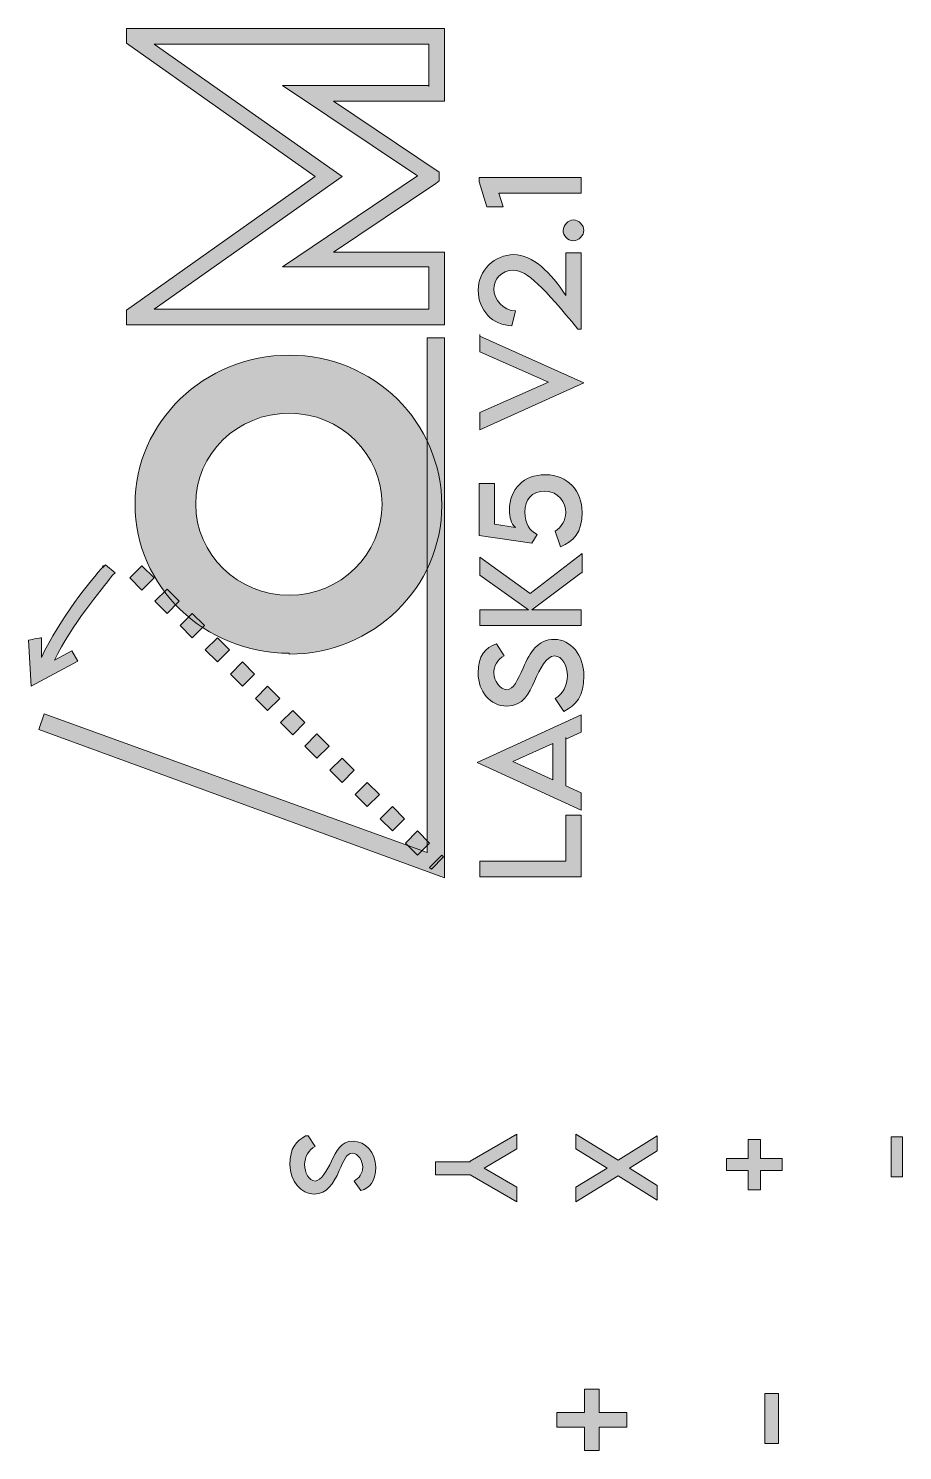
# Model space of a CAD drawing. Extents: x 16 to 211, y 699 to 771.
# Drawn here: x 15.8 to 50.7, y 708.6 to 765.4 of the extents above; entities that cross this region are included whole.
import ezdxf

# ---------------------------------------------------------------- set-up
doc = ezdxf.new("R2010")
doc.units = 0
doc.header["$MEASUREMENT"] = 0
doc.layers.add('Layer 1', color=7, linetype='Continuous', lineweight=0)

# ---------------------------------------------------------------- blocks, each defined once
blk = doc.blocks.new('Block_2')
at = {"layer": 'Layer 1', "true_color": 0x232323, "transparency": 33554687}
h = blk.add_hatch(color=250, dxfattribs=at)
h.dxf.hatch_style = 2
edge = h.paths.add_edge_path()
edge.add_spline(control_points=[(38.046, 708.627), (38.046, 708.627), (38.046, 709.561), (38.046, 709.561), (38.046, 709.561), (36.938, 709.561), (36.938, 709.561), (36.938, 709.561), (36.938, 710.15), (36.938, 710.15), (36.938, 710.15), (38.046, 710.15), (38.046, 710.15), (38.046, 710.15), (38.046, 711.084), (38.046, 711.084), (38.046, 711.084), (38.634, 711.084), (38.634, 711.084), (38.634, 711.084), (38.634, 710.15), (38.634, 710.15), (38.634, 710.15), (39.741, 710.15), (39.741, 710.15), (39.741, 710.15), (39.741, 709.561), (39.741, 709.561), (39.741, 709.561), (38.634, 709.561), (38.634, 709.561), (38.634, 709.561), (38.634, 708.627), (38.634, 708.627), (38.634, 708.627), (38.046, 708.627), (38.046, 708.627)], knot_values=[0, 0, 0, 0, 1, 1, 1, 2, 2, 2, 3, 3, 3, 4, 4, 4, 5, 5, 5, 6, 6, 6, 7, 7, 7, 8, 8, 8, 9, 9, 9, 10, 10, 10, 11, 11, 11, 12, 12, 12, 12], degree=3, periodic=0)
h = blk.add_hatch(color=250, dxfattribs=at)
h.dxf.hatch_style = 2
edge = h.paths.add_edge_path()
edge.add_spline(control_points=[(45.798, 710.911), (45.798, 710.911), (45.798, 708.904), (45.798, 708.904), (45.798, 708.904), (45.244, 708.904), (45.244, 708.904), (45.244, 708.904), (45.244, 710.911), (45.244, 710.911), (45.244, 710.911), (45.798, 710.911), (45.798, 710.911)], knot_values=[0, 0, 0, 0, 1, 1, 1, 2, 2, 2, 3, 3, 3, 4, 4, 4, 4], degree=3, periodic=0)
at = {"layer": 'Layer 1'}
for points, knots in [([(38.046, 708.627), (38.046, 708.627), (38.046, 709.561), (38.046, 709.561), (38.046, 709.561), (36.938, 709.561), (36.938, 709.561), (36.938, 709.561), (36.938, 710.15), (36.938, 710.15), (36.938, 710.15), (38.046, 710.15), (38.046, 710.15), (38.046, 710.15), (38.046, 711.084), (38.046, 711.084), (38.046, 711.084), (38.634, 711.084), (38.634, 711.084), (38.634, 711.084), (38.634, 710.15), (38.634, 710.15), (38.634, 710.15), (39.741, 710.15), (39.741, 710.15), (39.741, 710.15), (39.741, 709.561), (39.741, 709.561), (39.741, 709.561), (38.634, 709.561), (38.634, 709.561), (38.634, 709.561), (38.634, 708.627), (38.634, 708.627), (38.634, 708.627), (38.046, 708.627), (38.046, 708.627)], [0, 0, 0, 0, 1, 1, 1, 2, 2, 2, 3, 3, 3, 4, 4, 4, 5, 5, 5, 6, 6, 6, 7, 7, 7, 8, 8, 8, 9, 9, 9, 10, 10, 10, 11, 11, 11, 12, 12, 12, 12]), ([(45.798, 710.911), (45.798, 710.911), (45.798, 708.904), (45.798, 708.904), (45.798, 708.904), (45.244, 708.904), (45.244, 708.904), (45.244, 708.904), (45.244, 710.911), (45.244, 710.911), (45.244, 710.911), (45.798, 710.911), (45.798, 710.911)], [0, 0, 0, 0, 1, 1, 1, 2, 2, 2, 3, 3, 3, 4, 4, 4, 4])]:
    blk.add_open_spline(points, degree=3, knots=knots, dxfattribs=at)
blk = doc.blocks.new('Block_3')
at = {"layer": 'Layer 1', "true_color": 0x232323, "transparency": 33554687}
h = blk.add_hatch(color=250, dxfattribs=at)
h.dxf.hatch_style = 2
edge = h.paths.add_edge_path()
edge.add_spline(control_points=[(33.477, 720.186), (33.477, 720.186), (35.346, 721.259), (35.346, 721.259), (35.346, 721.259), (35.346, 720.67), (35.346, 720.67), (35.346, 720.67), (34.031, 719.909), (34.031, 719.909), (34.031, 719.909), (35.346, 719.148), (35.346, 719.148), (35.346, 719.148), (35.346, 718.559), (35.346, 718.559), (35.346, 718.559), (33.477, 719.632), (33.477, 719.632), (33.477, 719.632), (32.093, 719.632), (32.093, 719.632), (32.093, 719.632), (32.093, 720.151), (32.093, 720.151), (32.093, 720.151), (33.477, 720.151), (33.477, 720.151), (33.477, 720.151), (33.477, 720.186), (33.477, 720.186)], knot_values=[0, 0, 0, 0, 1, 1, 1, 2, 2, 2, 3, 3, 3, 4, 4, 4, 5, 5, 5, 6, 6, 6, 7, 7, 7, 8, 8, 8, 9, 9, 9, 10, 10, 10, 10], degree=3, periodic=0)
h = blk.add_hatch(color=250, dxfattribs=at)
h.dxf.hatch_style = 2
edge = h.paths.add_edge_path()
edge.add_spline(control_points=[(39.395, 720.22), (39.395, 720.22), (40.953, 721.189), (40.953, 721.189), (40.953, 721.189), (40.953, 720.601), (40.953, 720.601), (40.953, 720.601), (39.845, 719.909), (39.845, 719.909), (39.845, 719.909), (40.953, 719.217), (40.953, 719.217), (40.953, 719.217), (40.953, 718.628), (40.953, 718.628), (40.953, 718.628), (39.395, 719.597), (39.395, 719.597), (39.395, 719.597), (37.7, 718.559), (37.7, 718.559), (37.7, 718.559), (37.7, 719.148), (37.7, 719.148), (37.7, 719.148), (38.945, 719.909), (38.945, 719.909), (38.945, 719.909), (37.7, 720.67), (37.7, 720.67), (37.7, 720.67), (37.7, 721.259), (37.7, 721.259), (37.7, 721.259), (39.395, 720.22), (39.395, 720.22)], knot_values=[0, 0, 0, 0, 1, 1, 1, 2, 2, 2, 3, 3, 3, 4, 4, 4, 5, 5, 5, 6, 6, 6, 7, 7, 7, 8, 8, 8, 9, 9, 9, 10, 10, 10, 11, 11, 11, 12, 12, 12, 12], degree=3, periodic=0)
h = blk.add_hatch(color=250, dxfattribs=at)
h.dxf.hatch_style = 2
edge = h.paths.add_edge_path()
edge.add_spline(control_points=[(27.006, 721.189), (27.006, 721.189), (27.283, 720.774), (27.283, 720.774), (27.04, 720.636), (26.867, 720.359), (26.867, 720.047), (26.867, 719.736), (27.04, 719.39), (27.283, 719.39), (27.525, 719.39), (27.767, 719.805), (27.94, 720.186), (28.113, 720.566), (28.321, 720.982), (28.805, 720.982), (29.29, 720.982), (29.705, 720.532), (29.705, 719.944), (29.705, 719.355), (29.463, 719.113), (29.117, 719.009), (29.117, 719.009), (28.84, 719.39), (28.84, 719.39), (29.048, 719.494), (29.186, 719.701), (29.186, 719.944), (29.186, 720.186), (29.013, 720.497), (28.771, 720.497), (28.528, 720.497), (28.425, 720.186), (28.252, 719.805), (28.009, 719.286), (27.767, 718.871), (27.248, 718.871), (26.729, 718.871), (26.279, 719.39), (26.279, 720.047), (26.279, 720.705), (26.521, 720.982), (26.902, 721.189), (26.902, 721.189), (27.006, 721.189), (27.006, 721.189), (27.006, 721.189), (27.006, 721.189), (27.006, 721.189)], knot_values=[0, 0, 0, 0, 1, 1, 1, 2, 2, 2, 3, 3, 3, 4, 4, 4, 5, 5, 5, 6, 6, 6, 7, 7, 7, 8, 8, 8, 9, 9, 9, 10, 10, 10, 11, 11, 11, 12, 12, 12, 13, 13, 13, 14, 14, 14, 15, 15, 15, 16, 16, 16, 16], degree=3, periodic=0)
h = blk.add_hatch(color=250, dxfattribs=at)
h.dxf.hatch_style = 2
edge = h.paths.add_edge_path()
edge.add_spline(control_points=[(44.587, 719.044), (44.587, 719.044), (44.587, 719.805), (44.587, 719.805), (44.587, 719.805), (43.721, 719.805), (43.721, 719.805), (43.721, 719.805), (43.721, 720.29), (43.721, 720.29), (43.721, 720.29), (44.587, 720.29), (44.587, 720.29), (44.587, 720.29), (44.587, 721.051), (44.587, 721.051), (44.587, 721.051), (45.071, 721.051), (45.071, 721.051), (45.071, 721.051), (45.071, 720.29), (45.071, 720.29), (45.071, 720.29), (45.936, 720.29), (45.936, 720.29), (45.936, 720.29), (45.936, 719.805), (45.936, 719.805), (45.936, 719.805), (45.071, 719.805), (45.071, 719.805), (45.071, 719.805), (45.071, 719.044), (45.071, 719.044), (45.071, 719.044), (44.587, 719.044), (44.587, 719.044)], knot_values=[0, 0, 0, 0, 1, 1, 1, 2, 2, 2, 3, 3, 3, 4, 4, 4, 5, 5, 5, 6, 6, 6, 7, 7, 7, 8, 8, 8, 9, 9, 9, 10, 10, 10, 11, 11, 11, 12, 12, 12, 12], degree=3, periodic=0)
h = blk.add_hatch(color=250, dxfattribs=at)
h.dxf.hatch_style = 2
edge = h.paths.add_edge_path()
edge.add_spline(control_points=[(50.747, 721.155), (50.747, 721.155), (50.747, 719.563), (50.747, 719.563), (50.747, 719.563), (50.297, 719.563), (50.297, 719.563), (50.297, 719.563), (50.297, 721.155), (50.297, 721.155), (50.297, 721.155), (50.747, 721.155), (50.747, 721.155)], knot_values=[0, 0, 0, 0, 1, 1, 1, 2, 2, 2, 3, 3, 3, 4, 4, 4, 4], degree=3, periodic=0)
at = {"layer": 'Layer 1'}
for points, knots in [([(33.477, 720.186), (33.477, 720.186), (35.346, 721.259), (35.346, 721.259), (35.346, 721.259), (35.346, 720.67), (35.346, 720.67), (35.346, 720.67), (34.031, 719.909), (34.031, 719.909), (34.031, 719.909), (35.346, 719.148), (35.346, 719.148), (35.346, 719.148), (35.346, 718.559), (35.346, 718.559), (35.346, 718.559), (33.477, 719.632), (33.477, 719.632), (33.477, 719.632), (32.093, 719.632), (32.093, 719.632), (32.093, 719.632), (32.093, 720.151), (32.093, 720.151), (32.093, 720.151), (33.477, 720.151), (33.477, 720.151), (33.477, 720.151), (33.477, 720.186), (33.477, 720.186)], [0, 0, 0, 0, 1, 1, 1, 2, 2, 2, 3, 3, 3, 4, 4, 4, 5, 5, 5, 6, 6, 6, 7, 7, 7, 8, 8, 8, 9, 9, 9, 10, 10, 10, 10]), ([(39.395, 720.22), (39.395, 720.22), (40.953, 721.189), (40.953, 721.189), (40.953, 721.189), (40.953, 720.601), (40.953, 720.601), (40.953, 720.601), (39.845, 719.909), (39.845, 719.909), (39.845, 719.909), (40.953, 719.217), (40.953, 719.217), (40.953, 719.217), (40.953, 718.628), (40.953, 718.628), (40.953, 718.628), (39.395, 719.597), (39.395, 719.597), (39.395, 719.597), (37.7, 718.559), (37.7, 718.559), (37.7, 718.559), (37.7, 719.148), (37.7, 719.148), (37.7, 719.148), (38.945, 719.909), (38.945, 719.909), (38.945, 719.909), (37.7, 720.67), (37.7, 720.67), (37.7, 720.67), (37.7, 721.259), (37.7, 721.259), (37.7, 721.259), (39.395, 720.22), (39.395, 720.22)], [0, 0, 0, 0, 1, 1, 1, 2, 2, 2, 3, 3, 3, 4, 4, 4, 5, 5, 5, 6, 6, 6, 7, 7, 7, 8, 8, 8, 9, 9, 9, 10, 10, 10, 11, 11, 11, 12, 12, 12, 12]), ([(27.006, 721.189), (27.006, 721.189), (27.283, 720.774), (27.283, 720.774), (27.04, 720.636), (26.867, 720.359), (26.867, 720.047), (26.867, 719.736), (27.04, 719.39), (27.283, 719.39), (27.525, 719.39), (27.767, 719.805), (27.94, 720.186), (28.113, 720.566), (28.321, 720.982), (28.805, 720.982), (29.29, 720.982), (29.705, 720.532), (29.705, 719.944), (29.705, 719.355), (29.463, 719.113), (29.117, 719.009), (29.117, 719.009), (28.84, 719.39), (28.84, 719.39), (29.048, 719.494), (29.186, 719.701), (29.186, 719.944), (29.186, 720.186), (29.013, 720.497), (28.771, 720.497), (28.528, 720.497), (28.425, 720.186), (28.252, 719.805), (28.009, 719.286), (27.767, 718.871), (27.248, 718.871), (26.729, 718.871), (26.279, 719.39), (26.279, 720.047), (26.279, 720.705), (26.521, 720.982), (26.902, 721.189), (26.902, 721.189), (27.006, 721.189), (27.006, 721.189), (27.006, 721.189), (27.006, 721.189), (27.006, 721.189)], [0, 0, 0, 0, 1, 1, 1, 2, 2, 2, 3, 3, 3, 4, 4, 4, 5, 5, 5, 6, 6, 6, 7, 7, 7, 8, 8, 8, 9, 9, 9, 10, 10, 10, 11, 11, 11, 12, 12, 12, 13, 13, 13, 14, 14, 14, 15, 15, 15, 16, 16, 16, 16]), ([(44.587, 719.044), (44.587, 719.044), (44.587, 719.805), (44.587, 719.805), (44.587, 719.805), (43.721, 719.805), (43.721, 719.805), (43.721, 719.805), (43.721, 720.29), (43.721, 720.29), (43.721, 720.29), (44.587, 720.29), (44.587, 720.29), (44.587, 720.29), (44.587, 721.051), (44.587, 721.051), (44.587, 721.051), (45.071, 721.051), (45.071, 721.051), (45.071, 721.051), (45.071, 720.29), (45.071, 720.29), (45.071, 720.29), (45.936, 720.29), (45.936, 720.29), (45.936, 720.29), (45.936, 719.805), (45.936, 719.805), (45.936, 719.805), (45.071, 719.805), (45.071, 719.805), (45.071, 719.805), (45.071, 719.044), (45.071, 719.044), (45.071, 719.044), (44.587, 719.044), (44.587, 719.044)], [0, 0, 0, 0, 1, 1, 1, 2, 2, 2, 3, 3, 3, 4, 4, 4, 5, 5, 5, 6, 6, 6, 7, 7, 7, 8, 8, 8, 9, 9, 9, 10, 10, 10, 11, 11, 11, 12, 12, 12, 12]), ([(50.747, 721.155), (50.747, 721.155), (50.747, 719.563), (50.747, 719.563), (50.747, 719.563), (50.297, 719.563), (50.297, 719.563), (50.297, 719.563), (50.297, 721.155), (50.297, 721.155), (50.297, 721.155), (50.747, 721.155), (50.747, 721.155)], [0, 0, 0, 0, 1, 1, 1, 2, 2, 2, 3, 3, 3, 4, 4, 4, 4])]:
    blk.add_open_spline(points, degree=3, knots=knots, dxfattribs=at)
blk = doc.blocks.new('Block_29')
at = {"layer": 'Layer 1', "true_color": 0x232323, "transparency": 33554687}
h = blk.add_hatch(color=250, dxfattribs=at)
h.dxf.hatch_style = 2
edge = h.paths.add_edge_path()
edge.add_spline(control_points=[(33.833, 759.465), (33.833, 759.465), (37.917, 759.465), (37.917, 759.465), (37.917, 759.465), (37.917, 758.842), (37.917, 758.842), (37.917, 758.842), (34.629, 758.842), (34.629, 758.842), (34.629, 758.842), (34.802, 758.288), (34.802, 758.288), (34.802, 758.288), (34.144, 758.288), (34.144, 758.288), (34.144, 758.288), (33.833, 759.292), (33.833, 759.292), (33.833, 759.292), (33.833, 759.465), (33.833, 759.465)], knot_values=[0, 0, 0, 0, 1, 1, 1, 2, 2, 2, 3, 3, 3, 4, 4, 4, 5, 5, 5, 6, 6, 6, 7, 7, 7, 7], degree=3, periodic=0)
h = blk.add_hatch(color=250, dxfattribs=at)
h.dxf.hatch_style = 2
edge = h.paths.add_edge_path()
edge.add_spline(control_points=[(37.605, 756.939), (37.363, 756.939), (37.19, 757.146), (37.19, 757.354), (37.19, 757.562), (37.397, 757.769), (37.605, 757.769), (37.813, 757.769), (38.02, 757.562), (38.02, 757.354), (38.02, 757.146), (37.813, 756.939), (37.605, 756.939)], knot_values=[0, 0, 0, 0, 1, 1, 1, 2, 2, 2, 3, 3, 3, 4, 4, 4, 4], degree=3, periodic=0)
h = blk.add_hatch(color=250, dxfattribs=at)
h.dxf.hatch_style = 2
edge = h.paths.add_edge_path()
edge.add_spline(control_points=[(37.294, 756.454), (37.294, 756.454), (37.917, 756.454), (37.917, 756.454), (37.917, 756.454), (37.917, 753.409), (37.917, 753.409), (37.917, 753.409), (37.778, 753.409), (37.778, 753.409), (36.428, 755.07), (35.736, 755.762), (35.217, 755.762), (34.698, 755.762), (34.421, 755.381), (34.421, 755.001), (34.421, 754.62), (34.802, 754.136), (35.286, 754.136), (35.286, 754.136), (35.148, 753.547), (35.148, 753.547), (34.387, 753.547), (33.798, 754.17), (33.798, 754.966), (33.798, 755.762), (34.456, 756.385), (35.217, 756.385), (35.979, 756.385), (36.705, 755.658), (37.294, 754.758), (37.294, 754.758), (37.294, 756.454), (37.294, 756.454), (37.294, 756.454), (37.294, 756.454), (37.294, 756.454), (37.294, 756.454), (37.294, 756.454), (37.294, 756.454)], knot_values=[0, 0, 0, 0, 1, 1, 1, 2, 2, 2, 3, 3, 3, 4, 4, 4, 5, 5, 5, 6, 6, 6, 7, 7, 7, 8, 8, 8, 9, 9, 9, 10, 10, 10, 11, 11, 11, 12, 12, 12, 13, 13, 13, 13], degree=3, periodic=0)
h = blk.add_hatch(color=250, dxfattribs=at)
h.dxf.hatch_style = 2
edge = h.paths.add_edge_path()
edge.add_spline(control_points=[(33.867, 753.132), (33.867, 753.132), (38.02, 751.263), (38.02, 751.263), (38.02, 751.263), (38.02, 751.263), (38.02, 751.263), (38.02, 751.263), (33.867, 749.394), (33.867, 749.394), (33.867, 749.394), (33.867, 750.086), (33.867, 750.086), (33.867, 750.086), (36.601, 751.298), (36.601, 751.298), (36.601, 751.298), (33.867, 752.509), (33.867, 752.509), (33.867, 752.509), (33.867, 753.201), (33.867, 753.201), (33.867, 753.201), (33.867, 753.201), (33.867, 753.201), (33.867, 753.201), (33.867, 753.132), (33.867, 753.132)], knot_values=[0, 0, 0, 0, 1, 1, 1, 2, 2, 2, 3, 3, 3, 4, 4, 4, 5, 5, 5, 6, 6, 6, 7, 7, 7, 8, 8, 8, 9, 9, 9, 9], degree=3, periodic=0)
h = blk.add_hatch(color=250, dxfattribs=at)
h.dxf.hatch_style = 2
edge = h.paths.add_edge_path()
edge.add_spline(control_points=[(36.498, 747.595), (37.363, 747.595), (37.951, 746.937), (37.951, 746.107), (37.951, 745.276), (37.605, 744.93), (37.086, 744.722), (37.086, 744.722), (36.878, 745.345), (36.878, 745.345), (37.121, 745.484), (37.294, 745.795), (37.294, 746.072), (37.294, 746.487), (37.017, 746.937), (36.463, 746.937), (35.909, 746.937), (35.667, 746.591), (35.667, 746.107), (35.667, 745.622), (35.84, 745.38), (36.152, 745.207), (36.152, 745.207), (35.944, 744.861), (35.944, 744.861), (35.944, 744.861), (33.833, 745.172), (33.833, 745.172), (33.833, 745.172), (33.833, 747.249), (33.833, 747.249), (33.833, 747.249), (34.456, 747.249), (34.456, 747.249), (34.456, 747.249), (34.456, 745.622), (34.456, 745.622), (34.456, 745.622), (35.286, 745.484), (35.286, 745.484), (35.113, 745.657), (35.044, 745.899), (35.044, 746.176), (35.044, 747.041), (35.632, 747.595), (36.463, 747.595), (36.463, 747.595), (36.463, 747.595), (36.463, 747.595), (36.463, 747.595), (36.498, 747.595), (36.498, 747.595)], knot_values=[0, 0, 0, 0, 1, 1, 1, 2, 2, 2, 3, 3, 3, 4, 4, 4, 5, 5, 5, 6, 6, 6, 7, 7, 7, 8, 8, 8, 9, 9, 9, 10, 10, 10, 11, 11, 11, 12, 12, 12, 13, 13, 13, 14, 14, 14, 15, 15, 15, 16, 16, 16, 17, 17, 17, 17], degree=3, periodic=0)
h = blk.add_hatch(color=250, dxfattribs=at)
h.dxf.hatch_style = 2
edge = h.paths.add_edge_path()
edge.add_spline(control_points=[(37.917, 743.684), (37.917, 743.684), (35.944, 742.196), (35.944, 742.196), (35.944, 742.196), (37.917, 742.196), (37.917, 742.196), (37.917, 742.196), (37.917, 741.573), (37.917, 741.573), (37.917, 741.573), (33.867, 741.573), (33.867, 741.573), (33.867, 741.573), (33.867, 742.196), (33.867, 742.196), (33.867, 742.196), (35.805, 742.196), (35.805, 742.196), (35.805, 742.196), (33.867, 743.58), (33.867, 743.58), (33.867, 743.58), (33.867, 744.307), (33.867, 744.307), (33.867, 744.307), (35.875, 742.853), (35.875, 742.853), (35.875, 742.853), (37.951, 744.445), (37.951, 744.445), (37.951, 744.445), (37.951, 743.684), (37.951, 743.684), (37.951, 743.684), (37.951, 743.684), (37.951, 743.684), (37.951, 743.684), (37.917, 743.684), (37.917, 743.684)], knot_values=[0, 0, 0, 0, 1, 1, 1, 2, 2, 2, 3, 3, 3, 4, 4, 4, 5, 5, 5, 6, 6, 6, 7, 7, 7, 8, 8, 8, 9, 9, 9, 10, 10, 10, 11, 11, 11, 12, 12, 12, 13, 13, 13, 13], degree=3, periodic=0)
h = blk.add_hatch(color=250, dxfattribs=at)
h.dxf.hatch_style = 2
edge = h.paths.add_edge_path()
edge.add_spline(control_points=[(37.224, 738.147), (37.224, 738.147), (36.878, 738.666), (36.878, 738.666), (37.19, 738.839), (37.363, 739.185), (37.363, 739.566), (37.363, 739.946), (37.155, 740.362), (36.844, 740.362), (36.532, 740.362), (36.255, 739.843), (36.048, 739.358), (35.84, 738.873), (35.598, 738.354), (34.94, 738.354), (34.283, 738.354), (33.798, 738.943), (33.798, 739.669), (33.798, 740.396), (34.075, 740.673), (34.525, 740.846), (34.525, 740.846), (34.836, 740.362), (34.836, 740.362), (34.56, 740.223), (34.421, 739.946), (34.421, 739.669), (34.421, 739.393), (34.663, 739.012), (34.94, 739.012), (35.217, 739.012), (35.356, 739.393), (35.598, 739.877), (35.875, 740.535), (36.186, 741.019), (36.844, 741.019), (37.501, 741.019), (38.02, 740.396), (38.02, 739.566), (38.02, 738.735), (37.709, 738.389), (37.224, 738.147)], knot_values=[0, 0, 0, 0, 1, 1, 1, 2, 2, 2, 3, 3, 3, 4, 4, 4, 5, 5, 5, 6, 6, 6, 7, 7, 7, 8, 8, 8, 9, 9, 9, 10, 10, 10, 11, 11, 11, 12, 12, 12, 13, 13, 13, 14, 14, 14, 14], degree=3, periodic=0)
h = blk.add_hatch(color=250, dxfattribs=at)
h.dxf.hatch_style = 2
edge = h.paths.add_edge_path()
edge.add_spline(control_points=[(36.774, 736.866), (36.774, 736.866), (35.183, 736.139), (35.183, 736.139), (35.183, 736.139), (36.774, 735.413), (36.774, 735.413), (36.774, 735.413), (36.774, 736.866), (36.774, 736.866)], knot_values=[0, 0, 0, 0, 1, 1, 1, 2, 2, 2, 3, 3, 3, 3], degree=3, periodic=0)
edge = h.paths.add_edge_path()
edge.add_spline(control_points=[(37.294, 737.108), (37.294, 737.108), (37.294, 735.17), (37.294, 735.17), (37.294, 735.17), (37.917, 734.894), (37.917, 734.894), (37.917, 734.894), (37.917, 734.201), (37.917, 734.201), (37.917, 734.201), (33.764, 736.105), (33.764, 736.105), (33.764, 736.105), (33.764, 736.105), (33.764, 736.105), (33.764, 736.105), (37.917, 738.008), (37.917, 738.008), (37.917, 738.008), (37.917, 737.316), (37.917, 737.316), (37.917, 737.316), (37.294, 737.039), (37.294, 737.039), (37.294, 737.039), (37.294, 737.039), (37.294, 737.039), (37.294, 737.039), (37.294, 737.108), (37.294, 737.108)], knot_values=[0, 0, 0, 0, 1, 1, 1, 2, 2, 2, 3, 3, 3, 4, 4, 4, 5, 5, 5, 6, 6, 6, 7, 7, 7, 8, 8, 8, 9, 9, 9, 10, 10, 10, 10], degree=3, periodic=0)
h = blk.add_hatch(color=250, dxfattribs=at)
h.dxf.hatch_style = 2
edge = h.paths.add_edge_path()
edge.add_spline(control_points=[(37.294, 733.994), (37.294, 733.994), (37.917, 733.994), (37.917, 733.994), (37.917, 733.994), (37.917, 731.537), (37.917, 731.537), (37.917, 731.537), (33.867, 731.537), (33.867, 731.537), (33.867, 731.537), (33.867, 732.16), (33.867, 732.16), (33.867, 732.16), (37.294, 732.16), (37.294, 732.16), (37.294, 732.16), (37.294, 733.994), (37.294, 733.994), (37.294, 733.994), (37.294, 733.994), (37.294, 733.994)], knot_values=[0, 0, 0, 0, 1, 1, 1, 2, 2, 2, 3, 3, 3, 4, 4, 4, 5, 5, 5, 6, 6, 6, 7, 7, 7, 7], degree=3, periodic=0)
at = {"layer": 'Layer 1'}
for points, knots in [([(33.833, 759.465), (33.833, 759.465), (37.917, 759.465), (37.917, 759.465), (37.917, 759.465), (37.917, 758.842), (37.917, 758.842), (37.917, 758.842), (34.629, 758.842), (34.629, 758.842), (34.629, 758.842), (34.802, 758.288), (34.802, 758.288), (34.802, 758.288), (34.144, 758.288), (34.144, 758.288), (34.144, 758.288), (33.833, 759.292), (33.833, 759.292), (33.833, 759.292), (33.833, 759.465), (33.833, 759.465)], [0, 0, 0, 0, 1, 1, 1, 2, 2, 2, 3, 3, 3, 4, 4, 4, 5, 5, 5, 6, 6, 6, 7, 7, 7, 7]), ([(37.605, 756.939), (37.363, 756.939), (37.19, 757.146), (37.19, 757.354), (37.19, 757.562), (37.397, 757.769), (37.605, 757.769), (37.813, 757.769), (38.02, 757.562), (38.02, 757.354), (38.02, 757.146), (37.813, 756.939), (37.605, 756.939)], [0, 0, 0, 0, 1, 1, 1, 2, 2, 2, 3, 3, 3, 4, 4, 4, 4]), ([(37.294, 756.454), (37.294, 756.454), (37.917, 756.454), (37.917, 756.454), (37.917, 756.454), (37.917, 753.409), (37.917, 753.409), (37.917, 753.409), (37.778, 753.409), (37.778, 753.409), (36.428, 755.07), (35.736, 755.762), (35.217, 755.762), (34.698, 755.762), (34.421, 755.381), (34.421, 755.001), (34.421, 754.62), (34.802, 754.136), (35.286, 754.136), (35.286, 754.136), (35.148, 753.547), (35.148, 753.547), (34.387, 753.547), (33.798, 754.17), (33.798, 754.966), (33.798, 755.762), (34.456, 756.385), (35.217, 756.385), (35.979, 756.385), (36.705, 755.658), (37.294, 754.758), (37.294, 754.758), (37.294, 756.454), (37.294, 756.454), (37.294, 756.454), (37.294, 756.454), (37.294, 756.454), (37.294, 756.454), (37.294, 756.454), (37.294, 756.454)], [0, 0, 0, 0, 1, 1, 1, 2, 2, 2, 3, 3, 3, 4, 4, 4, 5, 5, 5, 6, 6, 6, 7, 7, 7, 8, 8, 8, 9, 9, 9, 10, 10, 10, 11, 11, 11, 12, 12, 12, 13, 13, 13, 13]), ([(33.867, 753.132), (33.867, 753.132), (38.02, 751.263), (38.02, 751.263), (38.02, 751.263), (38.02, 751.263), (38.02, 751.263), (38.02, 751.263), (33.867, 749.394), (33.867, 749.394), (33.867, 749.394), (33.867, 750.086), (33.867, 750.086), (33.867, 750.086), (36.601, 751.298), (36.601, 751.298), (36.601, 751.298), (33.867, 752.509), (33.867, 752.509), (33.867, 752.509), (33.867, 753.201), (33.867, 753.201), (33.867, 753.201), (33.867, 753.201), (33.867, 753.201), (33.867, 753.201), (33.867, 753.132), (33.867, 753.132)], [0, 0, 0, 0, 1, 1, 1, 2, 2, 2, 3, 3, 3, 4, 4, 4, 5, 5, 5, 6, 6, 6, 7, 7, 7, 8, 8, 8, 9, 9, 9, 9]), ([(36.498, 747.595), (37.363, 747.595), (37.951, 746.937), (37.951, 746.107), (37.951, 745.276), (37.605, 744.93), (37.086, 744.722), (37.086, 744.722), (36.878, 745.345), (36.878, 745.345), (37.121, 745.484), (37.294, 745.795), (37.294, 746.072), (37.294, 746.487), (37.017, 746.937), (36.463, 746.937), (35.909, 746.937), (35.667, 746.591), (35.667, 746.107), (35.667, 745.622), (35.84, 745.38), (36.152, 745.207), (36.152, 745.207), (35.944, 744.861), (35.944, 744.861), (35.944, 744.861), (33.833, 745.172), (33.833, 745.172), (33.833, 745.172), (33.833, 747.249), (33.833, 747.249), (33.833, 747.249), (34.456, 747.249), (34.456, 747.249), (34.456, 747.249), (34.456, 745.622), (34.456, 745.622), (34.456, 745.622), (35.286, 745.484), (35.286, 745.484), (35.113, 745.657), (35.044, 745.899), (35.044, 746.176), (35.044, 747.041), (35.632, 747.595), (36.463, 747.595), (36.463, 747.595), (36.463, 747.595), (36.463, 747.595), (36.463, 747.595), (36.498, 747.595), (36.498, 747.595)], [0, 0, 0, 0, 1, 1, 1, 2, 2, 2, 3, 3, 3, 4, 4, 4, 5, 5, 5, 6, 6, 6, 7, 7, 7, 8, 8, 8, 9, 9, 9, 10, 10, 10, 11, 11, 11, 12, 12, 12, 13, 13, 13, 14, 14, 14, 15, 15, 15, 16, 16, 16, 17, 17, 17, 17]), ([(37.917, 743.684), (37.917, 743.684), (35.944, 742.196), (35.944, 742.196), (35.944, 742.196), (37.917, 742.196), (37.917, 742.196), (37.917, 742.196), (37.917, 741.573), (37.917, 741.573), (37.917, 741.573), (33.867, 741.573), (33.867, 741.573), (33.867, 741.573), (33.867, 742.196), (33.867, 742.196), (33.867, 742.196), (35.805, 742.196), (35.805, 742.196), (35.805, 742.196), (33.867, 743.58), (33.867, 743.58), (33.867, 743.58), (33.867, 744.307), (33.867, 744.307), (33.867, 744.307), (35.875, 742.853), (35.875, 742.853), (35.875, 742.853), (37.951, 744.445), (37.951, 744.445), (37.951, 744.445), (37.951, 743.684), (37.951, 743.684), (37.951, 743.684), (37.951, 743.684), (37.951, 743.684), (37.951, 743.684), (37.917, 743.684), (37.917, 743.684)], [0, 0, 0, 0, 1, 1, 1, 2, 2, 2, 3, 3, 3, 4, 4, 4, 5, 5, 5, 6, 6, 6, 7, 7, 7, 8, 8, 8, 9, 9, 9, 10, 10, 10, 11, 11, 11, 12, 12, 12, 13, 13, 13, 13]), ([(37.224, 738.147), (37.224, 738.147), (36.878, 738.666), (36.878, 738.666), (37.19, 738.839), (37.363, 739.185), (37.363, 739.566), (37.363, 739.946), (37.155, 740.362), (36.844, 740.362), (36.532, 740.362), (36.255, 739.843), (36.048, 739.358), (35.84, 738.873), (35.598, 738.354), (34.94, 738.354), (34.283, 738.354), (33.798, 738.943), (33.798, 739.669), (33.798, 740.396), (34.075, 740.673), (34.525, 740.846), (34.525, 740.846), (34.836, 740.362), (34.836, 740.362), (34.56, 740.223), (34.421, 739.946), (34.421, 739.669), (34.421, 739.393), (34.663, 739.012), (34.94, 739.012), (35.217, 739.012), (35.356, 739.393), (35.598, 739.877), (35.875, 740.535), (36.186, 741.019), (36.844, 741.019), (37.501, 741.019), (38.02, 740.396), (38.02, 739.566), (38.02, 738.735), (37.709, 738.389), (37.224, 738.147)], [0, 0, 0, 0, 1, 1, 1, 2, 2, 2, 3, 3, 3, 4, 4, 4, 5, 5, 5, 6, 6, 6, 7, 7, 7, 8, 8, 8, 9, 9, 9, 10, 10, 10, 11, 11, 11, 12, 12, 12, 13, 13, 13, 14, 14, 14, 14]), ([(37.294, 737.108), (37.294, 737.108), (37.294, 735.17), (37.294, 735.17), (37.294, 735.17), (37.917, 734.894), (37.917, 734.894), (37.917, 734.894), (37.917, 734.201), (37.917, 734.201), (37.917, 734.201), (33.764, 736.105), (33.764, 736.105), (33.764, 736.105), (33.764, 736.105), (33.764, 736.105), (33.764, 736.105), (37.917, 738.008), (37.917, 738.008), (37.917, 738.008), (37.917, 737.316), (37.917, 737.316), (37.917, 737.316), (37.294, 737.039), (37.294, 737.039), (37.294, 737.039), (37.294, 737.039), (37.294, 737.039), (37.294, 737.039), (37.294, 737.108), (37.294, 737.108)], [0, 0, 0, 0, 1, 1, 1, 2, 2, 2, 3, 3, 3, 4, 4, 4, 5, 5, 5, 6, 6, 6, 7, 7, 7, 8, 8, 8, 9, 9, 9, 10, 10, 10, 10]), ([(36.774, 736.866), (36.774, 736.866), (35.183, 736.139), (35.183, 736.139), (35.183, 736.139), (36.774, 735.413), (36.774, 735.413), (36.774, 735.413), (36.774, 736.866), (36.774, 736.866)], [0, 0, 0, 0, 1, 1, 1, 2, 2, 2, 3, 3, 3, 3]), ([(37.294, 733.994), (37.294, 733.994), (37.917, 733.994), (37.917, 733.994), (37.917, 733.994), (37.917, 731.537), (37.917, 731.537), (37.917, 731.537), (33.867, 731.537), (33.867, 731.537), (33.867, 731.537), (33.867, 732.16), (33.867, 732.16), (33.867, 732.16), (37.294, 732.16), (37.294, 732.16), (37.294, 732.16), (37.294, 733.994), (37.294, 733.994), (37.294, 733.994), (37.294, 733.994), (37.294, 733.994)], [0, 0, 0, 0, 1, 1, 1, 2, 2, 2, 3, 3, 3, 4, 4, 4, 5, 5, 5, 6, 6, 6, 7, 7, 7, 7])]:
    blk.add_open_spline(points, degree=3, knots=knots, dxfattribs=at)
blk = doc.blocks.new('Block_31')
at = {"layer": 'Layer 1', "true_color": 0x232323, "transparency": 33554687}
h = blk.add_hatch(color=250, dxfattribs=at)
h.dxf.hatch_style = 2
h.paths.add_polyline_path([(32.449, 753.063), (32.449, 731.502), (16.252, 737.42), (16.46, 738.043), (31.756, 732.506), (31.756, 753.063)])
h = blk.add_hatch(color=250, dxfattribs=at)
h.dxf.hatch_style = 2
edge = h.paths.add_edge_path()
edge.add_spline(control_points=[(20.855, 743.476), (20.855, 743.476), (20.37, 742.992), (20.37, 742.992), (20.37, 742.992), (19.886, 743.476), (19.886, 743.476), (19.886, 743.476), (20.37, 743.961), (20.37, 743.961), (20.37, 743.961), (20.855, 743.476), (20.855, 743.476)], knot_values=[0, 0, 0, 0, 1, 1, 1, 2, 2, 2, 3, 3, 3, 4, 4, 4, 4], degree=3, periodic=0)
edge = h.paths.add_edge_path()
edge.add_spline(control_points=[(21.859, 742.542), (21.859, 742.542), (21.374, 742.057), (21.374, 742.057), (21.374, 742.057), (20.89, 742.542), (20.89, 742.542), (20.89, 742.542), (21.374, 743.026), (21.374, 743.026), (21.374, 743.026), (21.859, 742.542), (21.859, 742.542)], knot_values=[0, 0, 0, 0, 1, 1, 1, 2, 2, 2, 3, 3, 3, 4, 4, 4, 4], degree=3, periodic=0)
edge = h.paths.add_edge_path()
edge.add_spline(control_points=[(22.862, 741.573), (22.862, 741.573), (22.378, 741.088), (22.378, 741.088), (22.378, 741.088), (21.893, 741.573), (21.893, 741.573), (21.893, 741.573), (22.378, 742.057), (22.378, 742.057), (22.378, 742.057), (22.862, 741.573), (22.862, 741.573)], knot_values=[0, 0, 0, 0, 1, 1, 1, 2, 2, 2, 3, 3, 3, 4, 4, 4, 4], degree=3, periodic=0)
edge = h.paths.add_edge_path()
edge.add_spline(control_points=[(23.866, 740.604), (23.866, 740.604), (23.381, 740.119), (23.381, 740.119), (23.381, 740.119), (22.897, 740.604), (22.897, 740.604), (22.897, 740.604), (23.381, 741.088), (23.381, 741.088), (23.381, 741.088), (23.866, 740.604), (23.866, 740.604)], knot_values=[0, 0, 0, 0, 1, 1, 1, 2, 2, 2, 3, 3, 3, 4, 4, 4, 4], degree=3, periodic=0)
edge = h.paths.add_edge_path()
edge.add_spline(control_points=[(24.869, 739.635), (24.869, 739.635), (24.385, 739.15), (24.385, 739.15), (24.385, 739.15), (23.9, 739.635), (23.9, 739.635), (23.9, 739.635), (24.385, 740.119), (24.385, 740.119), (24.385, 740.119), (24.869, 739.635), (24.869, 739.635)], knot_values=[0, 0, 0, 0, 1, 1, 1, 2, 2, 2, 3, 3, 3, 4, 4, 4, 4], degree=3, periodic=0)
edge = h.paths.add_edge_path()
edge.add_spline(control_points=[(25.873, 738.666), (25.873, 738.666), (25.389, 738.181), (25.389, 738.181), (25.389, 738.181), (24.904, 738.666), (24.904, 738.666), (24.904, 738.666), (25.389, 739.15), (25.389, 739.15), (25.389, 739.15), (25.873, 738.666), (25.873, 738.666)], knot_values=[0, 0, 0, 0, 1, 1, 1, 2, 2, 2, 3, 3, 3, 4, 4, 4, 4], degree=3, periodic=0)
edge = h.paths.add_edge_path()
edge.add_spline(control_points=[(26.877, 737.697), (26.877, 737.697), (26.392, 737.212), (26.392, 737.212), (26.392, 737.212), (25.908, 737.697), (25.908, 737.697), (25.908, 737.697), (26.392, 738.181), (26.392, 738.181), (26.392, 738.181), (26.877, 737.697), (26.877, 737.697)], knot_values=[0, 0, 0, 0, 1, 1, 1, 2, 2, 2, 3, 3, 3, 4, 4, 4, 4], degree=3, periodic=0)
edge = h.paths.add_edge_path()
edge.add_spline(control_points=[(27.846, 736.762), (27.846, 736.762), (27.361, 736.278), (27.361, 736.278), (27.361, 736.278), (26.877, 736.762), (26.877, 736.762), (26.877, 736.762), (27.361, 737.247), (27.361, 737.247), (27.361, 737.247), (27.846, 736.762), (27.846, 736.762)], knot_values=[0, 0, 0, 0, 1, 1, 1, 2, 2, 2, 3, 3, 3, 4, 4, 4, 4], degree=3, periodic=0)
edge = h.paths.add_edge_path()
edge.add_spline(control_points=[(28.849, 735.793), (28.849, 735.793), (28.365, 735.309), (28.365, 735.309), (28.365, 735.309), (27.88, 735.793), (27.88, 735.793), (27.88, 735.793), (28.365, 736.278), (28.365, 736.278), (28.365, 736.278), (28.849, 735.793), (28.849, 735.793)], knot_values=[0, 0, 0, 0, 1, 1, 1, 2, 2, 2, 3, 3, 3, 4, 4, 4, 4], degree=3, periodic=0)
edge = h.paths.add_edge_path()
edge.add_spline(control_points=[(29.853, 734.824), (29.853, 734.824), (29.368, 734.34), (29.368, 734.34), (29.368, 734.34), (28.884, 734.824), (28.884, 734.824), (28.884, 734.824), (29.368, 735.309), (29.368, 735.309), (29.368, 735.309), (29.853, 734.824), (29.853, 734.824)], knot_values=[0, 0, 0, 0, 1, 1, 1, 2, 2, 2, 3, 3, 3, 4, 4, 4, 4], degree=3, periodic=0)
edge = h.paths.add_edge_path()
edge.add_spline(control_points=[(30.857, 733.855), (30.857, 733.855), (30.372, 733.371), (30.372, 733.371), (30.372, 733.371), (29.888, 733.855), (29.888, 733.855), (29.888, 733.855), (30.372, 734.34), (30.372, 734.34), (30.372, 734.34), (30.857, 733.855), (30.857, 733.855)], knot_values=[0, 0, 0, 0, 1, 1, 1, 2, 2, 2, 3, 3, 3, 4, 4, 4, 4], degree=3, periodic=0)
edge = h.paths.add_edge_path()
edge.add_spline(control_points=[(31.86, 732.886), (31.86, 732.886), (31.376, 732.402), (31.376, 732.402), (31.376, 732.402), (30.891, 732.886), (30.891, 732.886), (30.891, 732.886), (31.376, 733.371), (31.376, 733.371), (31.376, 733.371), (31.86, 732.886), (31.86, 732.886)], knot_values=[0, 0, 0, 0, 1, 1, 1, 2, 2, 2, 3, 3, 3, 4, 4, 4, 4], degree=3, periodic=0)
edge = h.paths.add_edge_path()
edge.add_spline(control_points=[(32.414, 732.333), (32.414, 732.333), (31.929, 731.848), (31.929, 731.848), (31.929, 731.848), (31.86, 731.917), (31.86, 731.917), (31.86, 731.917), (32.345, 732.402), (32.345, 732.402), (32.345, 732.402), (32.414, 732.333), (32.414, 732.333)], knot_values=[0, 0, 0, 0, 1, 1, 1, 2, 2, 2, 3, 3, 3, 4, 4, 4, 4], degree=3, periodic=0)
at = {"layer": 'Layer 1'}
blk.add_lwpolyline([(32.449, 753.063), (32.449, 731.502), (16.252, 737.42), (16.46, 738.043), (31.756, 732.506), (31.756, 753.063)], close=True, dxfattribs=at)
for points in [[(20.855, 743.476), (20.855, 743.476), (20.37, 742.992), (20.37, 742.992), (20.37, 742.992), (19.886, 743.476), (19.886, 743.476), (19.886, 743.476), (20.37, 743.961), (20.37, 743.961), (20.37, 743.961), (20.855, 743.476), (20.855, 743.476)], [(21.859, 742.542), (21.859, 742.542), (21.374, 742.057), (21.374, 742.057), (21.374, 742.057), (20.89, 742.542), (20.89, 742.542), (20.89, 742.542), (21.374, 743.026), (21.374, 743.026), (21.374, 743.026), (21.859, 742.542), (21.859, 742.542)], [(22.862, 741.573), (22.862, 741.573), (22.378, 741.088), (22.378, 741.088), (22.378, 741.088), (21.893, 741.573), (21.893, 741.573), (21.893, 741.573), (22.378, 742.057), (22.378, 742.057), (22.378, 742.057), (22.862, 741.573), (22.862, 741.573)], [(23.866, 740.604), (23.866, 740.604), (23.381, 740.119), (23.381, 740.119), (23.381, 740.119), (22.897, 740.604), (22.897, 740.604), (22.897, 740.604), (23.381, 741.088), (23.381, 741.088), (23.381, 741.088), (23.866, 740.604), (23.866, 740.604)], [(24.869, 739.635), (24.869, 739.635), (24.385, 739.15), (24.385, 739.15), (24.385, 739.15), (23.9, 739.635), (23.9, 739.635), (23.9, 739.635), (24.385, 740.119), (24.385, 740.119), (24.385, 740.119), (24.869, 739.635), (24.869, 739.635)], [(25.873, 738.666), (25.873, 738.666), (25.389, 738.181), (25.389, 738.181), (25.389, 738.181), (24.904, 738.666), (24.904, 738.666), (24.904, 738.666), (25.389, 739.15), (25.389, 739.15), (25.389, 739.15), (25.873, 738.666), (25.873, 738.666)], [(26.877, 737.697), (26.877, 737.697), (26.392, 737.212), (26.392, 737.212), (26.392, 737.212), (25.908, 737.697), (25.908, 737.697), (25.908, 737.697), (26.392, 738.181), (26.392, 738.181), (26.392, 738.181), (26.877, 737.697), (26.877, 737.697)], [(27.846, 736.762), (27.846, 736.762), (27.361, 736.278), (27.361, 736.278), (27.361, 736.278), (26.877, 736.762), (26.877, 736.762), (26.877, 736.762), (27.361, 737.247), (27.361, 737.247), (27.361, 737.247), (27.846, 736.762), (27.846, 736.762)], [(28.849, 735.793), (28.849, 735.793), (28.365, 735.309), (28.365, 735.309), (28.365, 735.309), (27.88, 735.793), (27.88, 735.793), (27.88, 735.793), (28.365, 736.278), (28.365, 736.278), (28.365, 736.278), (28.849, 735.793), (28.849, 735.793)], [(29.853, 734.824), (29.853, 734.824), (29.368, 734.34), (29.368, 734.34), (29.368, 734.34), (28.884, 734.824), (28.884, 734.824), (28.884, 734.824), (29.368, 735.309), (29.368, 735.309), (29.368, 735.309), (29.853, 734.824), (29.853, 734.824)], [(30.857, 733.855), (30.857, 733.855), (30.372, 733.371), (30.372, 733.371), (30.372, 733.371), (29.888, 733.855), (29.888, 733.855), (29.888, 733.855), (30.372, 734.34), (30.372, 734.34), (30.372, 734.34), (30.857, 733.855), (30.857, 733.855)], [(31.86, 732.886), (31.86, 732.886), (31.376, 732.402), (31.376, 732.402), (31.376, 732.402), (30.891, 732.886), (30.891, 732.886), (30.891, 732.886), (31.376, 733.371), (31.376, 733.371), (31.376, 733.371), (31.86, 732.886), (31.86, 732.886)], [(32.414, 732.333), (32.414, 732.333), (31.929, 731.848), (31.929, 731.848), (31.929, 731.848), (31.86, 731.917), (31.86, 731.917), (31.86, 731.917), (32.345, 732.402), (32.345, 732.402), (32.345, 732.402), (32.414, 732.333), (32.414, 732.333)]]:
    blk.add_open_spline(points, degree=3, knots=[0, 0, 0, 0, 1, 1, 1, 2, 2, 2, 3, 3, 3, 4, 4, 4, 4], dxfattribs=at)
blk = doc.blocks.new('Block_30')
at = {"layer": 'Layer 1', "true_color": 0x232323, "transparency": 33554687}
h = blk.add_hatch(color=250, dxfattribs=at)
h.dxf.hatch_style = 2
edge = h.paths.add_edge_path()
edge.add_spline(control_points=[(31.826, 763.099), (31.826, 763.099), (31.826, 764.795), (31.826, 764.795), (31.826, 764.795), (20.855, 764.795), (20.855, 764.795), (20.855, 764.795), (28.365, 759.5), (28.365, 759.5), (28.365, 759.5), (20.855, 754.205), (20.855, 754.205), (20.855, 754.205), (31.826, 754.205), (31.826, 754.205), (31.826, 754.205), (31.826, 755.901), (31.826, 755.901), (31.826, 755.901), (25.977, 755.901), (25.977, 755.901), (25.977, 755.901), (31.376, 759.534), (31.376, 759.534), (31.376, 759.534), (25.977, 763.134), (25.977, 763.134), (25.977, 763.134), (31.826, 763.134), (31.826, 763.134), (31.826, 763.134), (31.826, 763.134), (31.826, 763.134), (31.826, 763.134), (31.826, 763.099), (31.826, 763.099)], knot_values=[0, 0, 0, 0, 1, 1, 1, 2, 2, 2, 3, 3, 3, 4, 4, 4, 5, 5, 5, 6, 6, 6, 7, 7, 7, 8, 8, 8, 9, 9, 9, 10, 10, 10, 11, 11, 11, 12, 12, 12, 12], degree=3, periodic=0)
edge = h.paths.add_edge_path()
edge.add_spline(control_points=[(32.448, 765.418), (32.448, 765.418), (32.448, 762.511), (32.448, 762.511), (32.448, 762.511), (28.019, 762.511), (28.019, 762.511), (28.019, 762.511), (32.241, 759.673), (32.241, 759.673), (32.241, 759.673), (32.241, 759.327), (32.241, 759.327), (32.241, 759.327), (32.102, 759.223), (32.102, 759.223), (32.102, 759.223), (28.019, 756.489), (28.019, 756.489), (28.019, 756.489), (32.448, 756.489), (32.448, 756.489), (32.448, 756.489), (32.448, 753.582), (32.448, 753.582), (32.448, 753.582), (19.747, 753.582), (19.747, 753.582), (19.747, 753.582), (19.747, 754.17), (19.747, 754.17), (19.747, 754.17), (27.292, 759.5), (27.292, 759.5), (27.292, 759.5), (19.747, 764.829), (19.747, 764.829), (19.747, 764.829), (19.747, 765.418), (19.747, 765.418), (19.747, 765.418), (32.448, 765.418), (32.448, 765.418), (32.448, 765.418), (32.448, 765.418), (32.448, 765.418), (32.448, 765.418), (32.448, 765.418), (32.448, 765.418)], knot_values=[0, 0, 0, 0, 1, 1, 1, 2, 2, 2, 3, 3, 3, 4, 4, 4, 5, 5, 5, 6, 6, 6, 7, 7, 7, 8, 8, 8, 9, 9, 9, 10, 10, 10, 11, 11, 11, 12, 12, 12, 13, 13, 13, 14, 14, 14, 15, 15, 15, 16, 16, 16, 16], degree=3, periodic=0)
h = blk.add_hatch(color=250, dxfattribs=at)
h.dxf.hatch_style = 2
edge = h.paths.add_edge_path()
edge.add_spline(control_points=[(26.254, 750.052), (24.177, 750.052), (22.516, 748.425), (22.516, 746.418), (22.516, 744.411), (24.212, 742.784), (26.254, 742.784), (28.296, 742.784), (29.957, 744.411), (29.957, 746.418), (29.957, 748.425), (28.296, 750.052), (26.254, 750.052)], knot_values=[0, 0, 0, 0, 1, 1, 1, 2, 2, 2, 3, 3, 3, 4, 4, 4, 4], degree=3, periodic=0)
edge = h.paths.add_edge_path()
edge.add_spline(control_points=[(26.254, 740.465), (22.862, 740.465), (20.094, 743.13), (20.094, 746.418), (20.094, 749.706), (22.862, 752.371), (26.254, 752.371), (29.645, 752.371), (32.345, 749.671), (32.345, 746.383), (32.345, 743.096), (29.611, 740.431), (26.254, 740.431), (26.254, 740.431), (26.254, 740.465), (26.254, 740.465)], knot_values=[0, 0, 0, 0, 1, 1, 1, 2, 2, 2, 3, 3, 3, 4, 4, 4, 5, 5, 5, 5], degree=3, periodic=0)
h = blk.add_hatch(color=250, dxfattribs=at)
h.dxf.hatch_style = 2
edge = h.paths.add_edge_path()
edge.add_spline(control_points=[(18.848, 743.961), (18.329, 743.373), (17.083, 741.85), (16.356, 740.292), (16.356, 740.292), (16.356, 741.088), (16.356, 741.088), (16.321, 741.088), (15.837, 740.985), (15.837, 740.985), (15.837, 740.985), (15.941, 739.15), (15.941, 739.15), (15.941, 739.15), (15.941, 739.15), (15.941, 739.15), (15.941, 739.15), (17.809, 740.154), (17.809, 740.154), (17.809, 740.154), (17.567, 740.569), (17.567, 740.569), (17.567, 740.569), (16.875, 740.189), (16.875, 740.189), (17.567, 741.608), (18.744, 742.992), (19.194, 743.58), (19.194, 743.58), (19.298, 743.684), (19.298, 743.684), (19.298, 743.684), (18.917, 743.995), (18.917, 743.995), (18.917, 743.995), (18.813, 743.892), (18.813, 743.892), (18.813, 743.892), (18.813, 743.961), (18.813, 743.961), (18.813, 743.961), (18.848, 743.961), (18.848, 743.961)], knot_values=[0, 0, 0, 0, 1, 1, 1, 2, 2, 2, 3, 3, 3, 4, 4, 4, 5, 5, 5, 6, 6, 6, 7, 7, 7, 8, 8, 8, 9, 9, 9, 10, 10, 10, 11, 11, 11, 12, 12, 12, 13, 13, 13, 14, 14, 14, 14], degree=3, periodic=0)
at = {"layer": 'Layer 1'}
for points, knots in [([(32.448, 765.418), (32.448, 765.418), (32.448, 762.511), (32.448, 762.511), (32.448, 762.511), (28.019, 762.511), (28.019, 762.511), (28.019, 762.511), (32.241, 759.673), (32.241, 759.673), (32.241, 759.673), (32.241, 759.327), (32.241, 759.327), (32.241, 759.327), (32.102, 759.223), (32.102, 759.223), (32.102, 759.223), (28.019, 756.489), (28.019, 756.489), (28.019, 756.489), (32.448, 756.489), (32.448, 756.489), (32.448, 756.489), (32.448, 753.582), (32.448, 753.582), (32.448, 753.582), (19.747, 753.582), (19.747, 753.582), (19.747, 753.582), (19.747, 754.17), (19.747, 754.17), (19.747, 754.17), (27.292, 759.5), (27.292, 759.5), (27.292, 759.5), (19.747, 764.829), (19.747, 764.829), (19.747, 764.829), (19.747, 765.418), (19.747, 765.418), (19.747, 765.418), (32.448, 765.418), (32.448, 765.418), (32.448, 765.418), (32.448, 765.418), (32.448, 765.418), (32.448, 765.418), (32.448, 765.418), (32.448, 765.418)], [0, 0, 0, 0, 1, 1, 1, 2, 2, 2, 3, 3, 3, 4, 4, 4, 5, 5, 5, 6, 6, 6, 7, 7, 7, 8, 8, 8, 9, 9, 9, 10, 10, 10, 11, 11, 11, 12, 12, 12, 13, 13, 13, 14, 14, 14, 15, 15, 15, 16, 16, 16, 16]), ([(31.826, 763.099), (31.826, 763.099), (31.826, 764.795), (31.826, 764.795), (31.826, 764.795), (20.855, 764.795), (20.855, 764.795), (20.855, 764.795), (28.365, 759.5), (28.365, 759.5), (28.365, 759.5), (20.855, 754.205), (20.855, 754.205), (20.855, 754.205), (31.826, 754.205), (31.826, 754.205), (31.826, 754.205), (31.826, 755.901), (31.826, 755.901), (31.826, 755.901), (25.977, 755.901), (25.977, 755.901), (25.977, 755.901), (31.376, 759.534), (31.376, 759.534), (31.376, 759.534), (25.977, 763.134), (25.977, 763.134), (25.977, 763.134), (31.826, 763.134), (31.826, 763.134), (31.826, 763.134), (31.826, 763.134), (31.826, 763.134), (31.826, 763.134), (31.826, 763.099), (31.826, 763.099)], [0, 0, 0, 0, 1, 1, 1, 2, 2, 2, 3, 3, 3, 4, 4, 4, 5, 5, 5, 6, 6, 6, 7, 7, 7, 8, 8, 8, 9, 9, 9, 10, 10, 10, 11, 11, 11, 12, 12, 12, 12]), ([(26.254, 740.465), (22.862, 740.465), (20.094, 743.13), (20.094, 746.418), (20.094, 749.706), (22.862, 752.371), (26.254, 752.371), (29.645, 752.371), (32.345, 749.671), (32.345, 746.383), (32.345, 743.096), (29.611, 740.431), (26.254, 740.431), (26.254, 740.431), (26.254, 740.465), (26.254, 740.465)], [0, 0, 0, 0, 1, 1, 1, 2, 2, 2, 3, 3, 3, 4, 4, 4, 5, 5, 5, 5]), ([(26.254, 750.052), (24.177, 750.052), (22.516, 748.425), (22.516, 746.418), (22.516, 744.411), (24.212, 742.784), (26.254, 742.784), (28.296, 742.784), (29.957, 744.411), (29.957, 746.418), (29.957, 748.425), (28.296, 750.052), (26.254, 750.052)], [0, 0, 0, 0, 1, 1, 1, 2, 2, 2, 3, 3, 3, 4, 4, 4, 4]), ([(18.848, 743.961), (18.329, 743.373), (17.083, 741.85), (16.356, 740.292), (16.356, 740.292), (16.356, 741.088), (16.356, 741.088), (16.321, 741.088), (15.837, 740.985), (15.837, 740.985), (15.837, 740.985), (15.941, 739.15), (15.941, 739.15), (15.941, 739.15), (15.941, 739.15), (15.941, 739.15), (15.941, 739.15), (17.809, 740.154), (17.809, 740.154), (17.809, 740.154), (17.567, 740.569), (17.567, 740.569), (17.567, 740.569), (16.875, 740.189), (16.875, 740.189), (17.567, 741.608), (18.744, 742.992), (19.194, 743.58), (19.194, 743.58), (19.298, 743.684), (19.298, 743.684), (19.298, 743.684), (18.917, 743.995), (18.917, 743.995), (18.917, 743.995), (18.813, 743.892), (18.813, 743.892), (18.813, 743.892), (18.813, 743.961), (18.813, 743.961), (18.813, 743.961), (18.848, 743.961), (18.848, 743.961)], [0, 0, 0, 0, 1, 1, 1, 2, 2, 2, 3, 3, 3, 4, 4, 4, 5, 5, 5, 6, 6, 6, 7, 7, 7, 8, 8, 8, 9, 9, 9, 10, 10, 10, 11, 11, 11, 12, 12, 12, 13, 13, 13, 14, 14, 14, 14])]:
    blk.add_open_spline(points, degree=3, knots=knots, dxfattribs=at)
blk.add_blockref('Block_31', (0, 0), dxfattribs=at)
blk = doc.blocks.new('Block_28')
at = {"layer": 'Layer 1'}
for name in ['Block_30', 'Block_29']:
    blk.add_blockref(name, (0, 0), dxfattribs=at)

msp = doc.modelspace()

# ---------------------------------------------------------------- block references
at = {"layer": 'Layer 1'}
for name in ['Block_28', 'Block_3', 'Block_2']:
    msp.add_blockref(name, (0, 0), dxfattribs=at)

doc.saveas('drawing.dxf')
